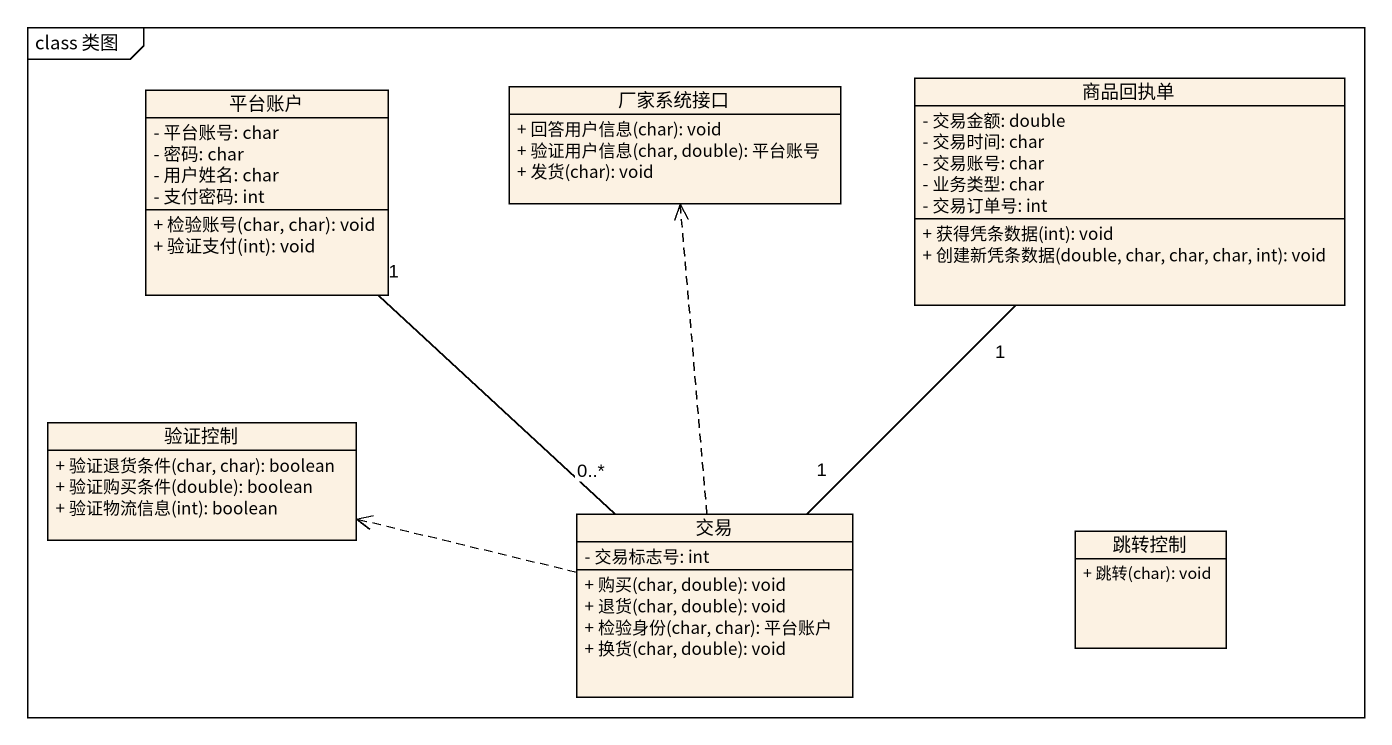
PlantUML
@startuml
mainframe class 类图
hide circle
hide empty members
skinparam classAttributeIconSize 0
class 平台账户 {
  - 平台账号: char
  - 密码: char
  - 用户姓名: char
  - 支付密码: int
  + 检验账号(char, char): void
  + 验证支付(int): void
}
class 厂家系统接口 {
  + 回答用户信息(char): void
  + 验证用户信息(char, double): 平台账号
  + 发货(char): void
}
class 商品回执单 {
  - 交易金额: double
  - 交易时间: char
  - 交易账号: char
  - 业务类型: char
  - 交易订单号: int
  + 获得凭条数据(int): void
  + 创建新凭条数据(double, char, char, char, int): void
}
class 验证控制 {
  + 验证退货条件(char, char): boolean
  + 验证购买条件(double): boolean
  + 验证物流信息(int): boolean
}
class 交易 {
  - 交易标志号: int
  + 购买(char, double): void
  + 退货(char, double): void
  + 检验身份(char, char): 平台账户
  + 换货(char, double): void
}
class 跳转控制 {
  + 跳转(char): void
}
交易 "0..*" -up- "1" 平台账户
交易 .up.> 厂家系统接口
交易 "1" -up- "1" 商品回执单
交易 .left.> 验证控制
@enduml
